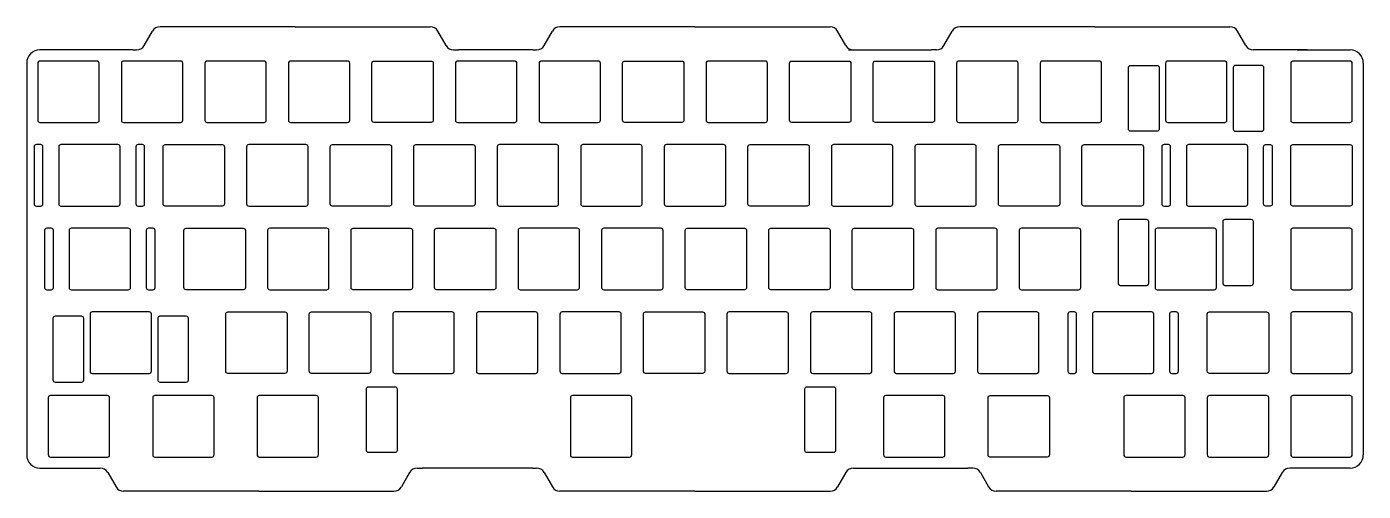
# Model space of a CAD drawing. Header units: millimetres. Extents: x 0 to 305, y -101 to 5.
import ezdxf

# ---------------------------------------------------------------- set-up
doc = ezdxf.new("R2010")
doc.units = ezdxf.units.MM
doc.layers.get('0').update_dxf_attribs({"linetype": 'CONTINUOUS'})

msp = doc.modelspace()

# ---------------------------------------------------------------- linework, layer by layer
for p, q in [((26.78, 1), (28.67, 4.27)), ((61.2, 5.28), (30.4, 5.28)), ((61.2, 5.28), (92, 5.28)), ((95.62, 1), (93.73, 4.27)), ((117.98, 1), (119.87, 4.27)), ((152.4, 5.28), (121.6, 5.28)), ((152.4, 5.28), (183.2, 5.28)), ((186.82, 1), (184.93, 4.27)), ((209.18, 1), (211.07, 4.27)), ((243.6, 5.28), (212.8, 5.28)), ((243.6, 5.28), (274.4, 5.28)), ((278.02, 1), (276.13, 4.27)), ((24.2, 0), (3, 0)), ((24.2, 0), (25.05, 0)), ((97.35, 0), (98.5, 0)), ((115.4, 0), (98.5, 0)), ((115.4, 0), (116.25, 0)), ((187.4, 0), (195.88, 0)), ((188.55, 0), (189.7, 0)), ((189.7, 0), (206.3, 0)), ((207.45, 0), (206.3, 0)), ((280.6, 0), (279.75, 0)), ((282.75, 0), (280.6, 0)), ((292, 0), (282.75, 0)), ((289.75, 0), (301.8, 0)), ((0, -3), (0, -92.25)), ((304.8, -3), (304.8, -92.25)), ((3, -95.25), (16.74, -95.25)), ((18.47, -96.25), (20.36, -99.53)), ((87.32, -96.25), (85.43, -99.53)), ((89.05, -95.25), (90.2, -95.25)), ((115.4, -95.25), (90.2, -95.25)), ((115.4, -95.25), (116.25, -95.25)), ((117.98, -96.25), (119.87, -99.53)), ((186.82, -96.25), (184.93, -99.53)), ((188.55, -95.25), (214.6, -95.25)), ((215.75, -95.25), (214.6, -95.25)), ((217.48, -96.25), (219.37, -99.53)), ((286.33, -96.25), (284.44, -99.53)), ((288.9, -95.25), (288.06, -95.25)), ((301.8, -95.25), (288.9, -95.25)), ((52.9, -100.53), (22.1, -100.53)), ((52.9, -100.53), (83.7, -100.53)), ((152.4, -100.53), (121.6, -100.53)), ((152.4, -100.53), (183.2, -100.53)), ((251.9, -100.53), (221.1, -100.53)), ((251.9, -100.53), (282.7, -100.53))]:
    msp.add_line(p, q)
for points in [[(16.52, -16.02), (16.52, -3.02, 0.414214), (16.02, -2.53), (3.02, -2.53, 0.414214), (2.52, -3.02), (2.52, -16.02, 0.414214), (3.02, -16.53), (16.02, -16.53, 0.414214)], [(35.08, -16.53, 0.414214), (35.58, -16.02), (35.58, -3.02, 0.414214), (35.08, -2.53), (22.07, -2.53, 0.414214), (21.58, -3.02), (21.58, -16.02, 0.414214), (22.07, -16.53)], [(54.62, -16.02), (54.62, -3.02, 0.414214), (54.13, -2.53), (41.12, -2.53, 0.414214), (40.62, -3.02), (40.62, -16.02, 0.414214), (41.12, -16.53), (54.13, -16.53, 0.414214)], [(73.17, -16.53, 0.414214), (73.67, -16.02), (73.67, -3.02, 0.414214), (73.17, -2.53), (60.17, -2.53, 0.414214), (59.68, -3.02), (59.68, -16.02, 0.414214), (60.17, -16.53)], [(79.22, -2.53), (92.22, -2.53, -0.414214), (92.72, -3.02), (92.72, -16.02, -0.414214), (92.22, -16.53), (79.22, -16.53, -0.414214), (78.72, -16.02), (78.72, -3.02, -0.414214)], [(97.78, -16.02, 0.414214), (98.28, -16.53), (111.28, -16.53, 0.414214), (111.78, -16.02), (111.78, -3.02, 0.414214), (111.28, -2.53), (98.28, -2.53, 0.414214), (97.78, -3.02)], [(116.83, -3.02), (116.83, -16.02, 0.414214), (117.33, -16.53), (130.32, -16.53, 0.414214), (130.82, -16.02), (130.82, -3.02, 0.414214), (130.32, -2.53), (117.33, -2.53, 0.414214)], [(149.38, -2.53, -0.414214), (149.88, -3.02), (149.88, -16.02, -0.414214), (149.38, -16.53), (136.38, -16.53, -0.414214), (135.88, -16.02), (135.88, -3.02, -0.414214), (136.38, -2.53)], [(154.93, -3.02), (154.93, -16.02, 0.414214), (155.43, -16.53), (168.43, -16.53, 0.414214), (168.93, -16.02), (168.93, -3.02, 0.414214), (168.43, -2.53), (155.43, -2.53, 0.414214)], [(173.98, -3.02, -0.414214), (174.48, -2.53), (187.47, -2.53, -0.414214), (187.97, -3.02), (187.97, -16.02, -0.414214), (187.47, -16.53), (174.48, -16.53, -0.414214), (173.98, -16.02)], [(193.53, -16.53, -0.414214), (193.03, -16.02), (193.03, -3.02, -0.414214), (193.53, -2.53), (206.53, -2.53, -0.414214), (207.03, -3.02), (207.03, -16.02, -0.414214), (206.53, -16.53)], [(212.57, -16.53), (225.58, -16.53, 0.414214), (226.08, -16.02), (226.08, -3.02, 0.414214), (225.58, -2.53), (212.57, -2.53, 0.414214), (212.07, -3.02), (212.07, -16.02, 0.414214)], [(245.12, -3.02, 0.414214), (244.63, -2.53), (231.62, -2.53, 0.414214), (231.12, -3.02), (231.12, -16.02, 0.414214), (231.62, -16.53), (244.63, -16.53, 0.414214), (245.12, -16.02)], [(260.2, -2.53, 0.414214), (259.7, -3.02), (259.7, -16.02, 0.414214), (260.2, -16.53), (273.2, -16.53, 0.414214), (273.7, -16.02), (273.7, -3.02, 0.414214), (273.2, -2.53)], [(288.27, -16.02, 0.414214), (288.77, -16.53), (301.77, -16.53, 0.414214), (302.27, -16.02), (302.27, -3.02, 0.414214), (301.77, -2.53), (288.77, -2.53, 0.414214), (288.27, -3.02)], [(258.26, -4.03), (258.26, -18.02, -0.414214), (257.76, -18.53), (251.76, -18.53, -0.414214), (251.26, -18.02), (251.26, -4.03, -0.414214), (251.76, -3.53), (257.76, -3.53, -0.414214)], [(281.64, -3.53), (275.64, -3.53, 0.414214), (275.14, -4.03), (275.14, -18.02, 0.414214), (275.64, -18.53), (281.64, -18.53, 0.414214), (282.14, -18.02), (282.14, -4.03, 0.414214)], [(3.69, -35.08), (3.69, -22.07, 0.414214), (3.19, -21.58), (2.19, -21.58, 0.414214), (1.69, -22.07), (1.69, -35.08, 0.414214), (2.19, -35.58), (3.19, -35.58, 0.414214)], [(21.29, -22.07, 0.414214), (20.79, -21.58), (7.79, -21.58, 0.414214), (7.29, -22.07), (7.29, -35.08, 0.414214), (7.79, -35.58), (20.79, -35.58, 0.414214), (21.29, -35.08)], [(26.39, -21.58), (25.39, -21.58, 0.414214), (24.89, -22.07), (24.89, -35.08, 0.414214), (25.39, -35.58), (26.39, -35.58, 0.414214), (26.89, -35.08), (26.89, -22.07, 0.414214)], [(45.1, -22.07), (45.1, -35.08, -0.414214), (44.6, -35.58), (31.6, -35.58, -0.414214), (31.1, -35.08), (31.1, -22.07, -0.414214), (31.6, -21.58), (44.6, -21.58, -0.414214)], [(50.65, -35.58), (63.65, -35.58, 0.414214), (64.15, -35.08), (64.15, -22.07, 0.414214), (63.65, -21.58), (50.65, -21.58, 0.414214), (50.15, -22.07), (50.15, -35.08, 0.414214)], [(69.2, -22.07, -0.414214), (69.7, -21.58), (82.7, -21.58, -0.414214), (83.2, -22.07), (83.2, -35.08, -0.414214), (82.7, -35.58), (69.7, -35.58, -0.414214), (69.2, -35.08)], [(88.75, -21.58), (101.75, -21.58, -0.414214), (102.25, -22.07), (102.25, -35.08, -0.414214), (101.75, -35.58), (88.75, -35.58, -0.414214), (88.25, -35.08), (88.25, -22.07, -0.414214)], [(107.8, -35.58), (120.8, -35.58, 0.414214), (121.3, -35.08), (121.3, -22.07, 0.414214), (120.8, -21.58), (107.8, -21.58, 0.414214), (107.3, -22.07), (107.3, -35.08, 0.414214)], [(139.85, -21.58), (126.85, -21.58, 0.414214), (126.35, -22.07), (126.35, -35.08, 0.414214), (126.85, -35.58), (139.85, -35.58, 0.414214), (140.35, -35.08), (140.35, -22.07, 0.414214)], [(145.9, -35.58), (158.9, -35.58, 0.414214), (159.4, -35.08), (159.4, -22.07, 0.414214), (158.9, -21.58), (145.9, -21.58, 0.414214), (145.4, -22.07), (145.4, -35.08, 0.414214)], [(178.45, -35.08, -0.414214), (177.95, -35.58), (164.95, -35.58, -0.414214), (164.45, -35.08), (164.45, -22.07, -0.414214), (164.95, -21.58), (177.95, -21.58, -0.414214), (178.45, -22.07)], [(183.5, -35.08, 0.414214), (184, -35.58), (197, -35.58, 0.414214), (197.5, -35.08), (197.5, -22.07, 0.414214), (197, -21.58), (184, -21.58, 0.414214), (183.5, -22.07)], [(202.55, -35.08, 0.414214), (203.05, -35.58), (216.05, -35.58, 0.414214), (216.55, -35.08), (216.55, -22.07, 0.414214), (216.05, -21.58), (203.05, -21.58, 0.414214), (202.55, -22.07)], [(235.6, -35.08, -0.414214), (235.1, -35.58), (222.1, -35.58, -0.414214), (221.6, -35.08), (221.6, -22.07, -0.414214), (222.1, -21.58), (235.1, -21.58, -0.414214), (235.6, -22.07)], [(240.65, -22.07, -0.414214), (241.15, -21.58), (254.15, -21.58, -0.414214), (254.65, -22.07), (254.65, -35.08, -0.414214), (254.15, -35.58), (241.15, -35.58, -0.414214), (240.65, -35.08)], [(260.36, -21.58), (259.36, -21.58, 0.414214), (258.86, -22.07), (258.86, -35.08, 0.414214), (259.36, -35.58), (260.36, -35.58, 0.414214), (260.86, -35.08), (260.86, -22.07, 0.414214)], [(264.96, -35.58), (277.96, -35.58, 0.414214), (278.46, -35.08), (278.46, -22.07, 0.414214), (277.96, -21.58), (264.96, -21.58, 0.414214), (264.46, -22.07), (264.46, -35.08, 0.414214)], [(284.06, -35.08, -0.414214), (283.56, -35.58), (282.56, -35.58, -0.414214), (282.06, -35.08), (282.06, -22.07, -0.414214), (282.56, -21.58), (283.56, -21.58, -0.414214), (284.06, -22.07)], [(288.27, -22.07, -0.414214), (288.77, -21.58), (301.77, -21.58, -0.414214), (302.27, -22.07), (302.27, -35.08, -0.414214), (301.77, -35.58), (288.77, -35.58, -0.414214), (288.27, -35.08)], [(249.38, -38.63, 0.414214), (248.88, -39.12), (248.88, -53.12, 0.414214), (249.38, -53.63), (255.38, -53.63, 0.414214), (255.88, -53.12), (255.88, -39.12, 0.414214), (255.38, -38.63)], [(279.26, -38.63), (273.26, -38.63, 0.414214), (272.76, -39.12), (272.76, -53.12, 0.414214), (273.26, -53.63), (279.26, -53.63, 0.414214), (279.76, -53.12), (279.76, -39.12, 0.414214)], [(6.07, -54.13), (6.07, -41.13, 0.414214), (5.57, -40.62), (4.57, -40.62, 0.414214), (4.07, -41.13), (4.07, -54.13, 0.414214), (4.57, -54.63), (5.57, -54.63, 0.414214)], [(23.17, -54.63, 0.414214), (23.67, -54.13), (23.67, -41.13, 0.414214), (23.17, -40.62), (10.17, -40.62, 0.414214), (9.67, -41.13), (9.67, -54.13, 0.414214), (10.17, -54.63)], [(28.77, -40.62), (27.77, -40.62, 0.414214), (27.27, -41.13), (27.27, -54.13, 0.414214), (27.77, -54.63), (28.77, -54.63, 0.414214), (29.27, -54.13), (29.27, -41.13, 0.414214)], [(35.86, -41.13, -0.414214), (36.36, -40.62), (49.36, -40.62, -0.414214), (49.86, -41.13), (49.86, -54.13, -0.414214), (49.36, -54.63), (36.36, -54.63, -0.414214), (35.86, -54.13)], [(54.91, -54.13, 0.414214), (55.41, -54.63), (68.41, -54.63, 0.414214), (68.91, -54.13), (68.91, -41.13, 0.414214), (68.41, -40.62), (55.41, -40.62, 0.414214), (54.91, -41.13)], [(87.46, -54.63), (74.46, -54.63, -0.414214), (73.96, -54.13), (73.96, -41.13, -0.414214), (74.46, -40.62), (87.46, -40.62, -0.414214), (87.96, -41.13), (87.96, -54.13, -0.414214)], [(93.01, -54.13), (93.01, -41.13, -0.414214), (93.51, -40.62), (106.51, -40.62, -0.414214), (107.01, -41.13), (107.01, -54.13, -0.414214), (106.51, -54.63), (93.51, -54.63, -0.414214)], [(112.56, -40.62, 0.414214), (112.06, -41.13), (112.06, -54.13, 0.414214), (112.56, -54.63), (125.56, -54.63, 0.414214), (126.06, -54.13), (126.06, -41.13, 0.414214), (125.56, -40.62)], [(131.11, -54.13, 0.414214), (131.61, -54.63), (144.61, -54.63, 0.414214), (145.11, -54.13), (145.11, -41.13, 0.414214), (144.61, -40.62), (131.61, -40.62, 0.414214), (131.11, -41.13)], [(164.16, -54.13, -0.414214), (163.66, -54.63), (150.66, -54.63, -0.414214), (150.16, -54.13), (150.16, -41.13, -0.414214), (150.66, -40.62), (163.66, -40.62, -0.414214), (164.16, -41.13)], [(182.71, -54.63), (169.71, -54.63, -0.414214), (169.21, -54.13), (169.21, -41.13, -0.414214), (169.71, -40.62), (182.71, -40.62, -0.414214), (183.21, -41.13), (183.21, -54.13, -0.414214)], [(188.26, -54.13), (188.26, -41.13, -0.414214), (188.76, -40.62), (201.76, -40.62, -0.414214), (202.26, -41.13), (202.26, -54.13, -0.414214), (201.76, -54.63), (188.76, -54.63, -0.414214)], [(220.81, -54.63, 0.414214), (221.31, -54.13), (221.31, -41.13, 0.414214), (220.81, -40.62), (207.81, -40.62, 0.414214), (207.31, -41.13), (207.31, -54.13, 0.414214), (207.81, -54.63)], [(239.86, -40.62), (226.86, -40.62, 0.414214), (226.36, -41.13), (226.36, -54.13, 0.414214), (226.86, -54.63), (239.86, -54.63, 0.414214), (240.36, -54.13), (240.36, -41.13, 0.414214)], [(271.32, -41.13, 0.414214), (270.82, -40.62), (257.82, -40.62, 0.414214), (257.32, -41.13), (257.32, -54.13, 0.414214), (257.82, -54.63), (270.82, -54.63, 0.414214), (271.32, -54.13)], [(288.77, -40.62, 0.414214), (288.27, -41.13), (288.27, -54.13, 0.414214), (288.77, -54.63), (301.77, -54.63, 0.414214), (302.27, -54.13), (302.27, -41.13, 0.414214), (301.77, -40.62)], [(12.49, -60.68), (6.49, -60.68, 0.414214), (5.99, -61.17), (5.99, -75.17, 0.414214), (6.49, -75.67), (12.49, -75.67, 0.414214), (12.99, -75.17), (12.99, -61.17, 0.414214)], [(28.43, -73.17), (28.43, -60.17, 0.414214), (27.93, -59.68), (14.93, -59.68, 0.414214), (14.43, -60.17), (14.43, -73.17, 0.414214), (14.93, -73.68), (27.93, -73.68, 0.414214)], [(36.87, -61.17, 0.414214), (36.37, -60.68), (30.37, -60.68, 0.414214), (29.87, -61.17), (29.87, -75.17, 0.414214), (30.37, -75.67), (36.37, -75.67, 0.414214), (36.87, -75.17)], [(59.39, -60.17), (59.39, -73.17, -0.414214), (58.89, -73.68), (45.89, -73.68, -0.414214), (45.39, -73.17), (45.39, -60.17, -0.414214), (45.89, -59.68), (58.89, -59.68, -0.414214)], [(64.94, -73.68, -0.414214), (64.44, -73.17), (64.44, -60.17, -0.414214), (64.94, -59.68), (77.94, -59.68, -0.414214), (78.44, -60.17), (78.44, -73.17, -0.414214), (77.94, -73.68)], [(96.99, -73.68, 0.414214), (97.49, -73.17), (97.49, -60.17, 0.414214), (96.99, -59.68), (83.99, -59.68, 0.414214), (83.49, -60.17), (83.49, -73.17, 0.414214), (83.99, -73.68)], [(116.04, -73.68, 0.414214), (116.54, -73.17), (116.54, -60.17, 0.414214), (116.04, -59.68), (103.04, -59.68, 0.414214), (102.54, -60.17), (102.54, -73.17, 0.414214), (103.04, -73.68)], [(135.09, -73.68, 0.414214), (135.59, -73.17), (135.59, -60.17, 0.414214), (135.09, -59.68), (122.09, -59.68, 0.414214), (121.59, -60.17), (121.59, -73.17, 0.414214), (122.09, -73.68)], [(140.64, -73.17), (140.64, -60.17, -0.414214), (141.14, -59.68), (154.14, -59.68, -0.414214), (154.64, -60.17), (154.64, -73.17, -0.414214), (154.14, -73.68), (141.14, -73.68, -0.414214)], [(173.19, -59.68), (160.19, -59.68, 0.414214), (159.69, -60.17), (159.69, -73.17, 0.414214), (160.19, -73.68), (173.19, -73.68, 0.414214), (173.69, -73.17), (173.69, -60.17, 0.414214)], [(179.24, -73.68), (192.24, -73.68, 0.414214), (192.74, -73.17), (192.74, -60.17, 0.414214), (192.24, -59.68), (179.24, -59.68, 0.414214), (178.74, -60.17), (178.74, -73.17, 0.414214)], [(211.29, -59.68), (198.29, -59.68, 0.414214), (197.79, -60.17), (197.79, -73.17, 0.414214), (198.29, -73.68), (211.29, -73.68, 0.414214), (211.79, -73.17), (211.79, -60.17, 0.414214)], [(216.84, -60.17), (216.84, -73.17, 0.414214), (217.34, -73.68), (230.34, -73.68, 0.414214), (230.84, -73.17), (230.84, -60.17, 0.414214), (230.34, -59.68), (217.34, -59.68, 0.414214)], [(238.93, -73.68, 0.414214), (239.43, -73.17), (239.43, -60.17, 0.414214), (238.93, -59.68), (237.93, -59.68, 0.414214), (237.43, -60.17), (237.43, -73.17, 0.414214), (237.93, -73.68)], [(243.53, -73.68), (256.53, -73.68, 0.414214), (257.03, -73.17), (257.03, -60.17, 0.414214), (256.53, -59.68), (243.53, -59.68, 0.414214), (243.03, -60.17), (243.03, -73.17, 0.414214)], [(261.13, -59.68, 0.414214), (260.63, -60.17), (260.63, -73.17, 0.414214), (261.13, -73.68), (262.13, -73.68, 0.414214), (262.63, -73.17), (262.63, -60.17, 0.414214), (262.13, -59.68)], [(269.23, -60.17, -0.414214), (269.73, -59.68), (282.73, -59.68, -0.414214), (283.23, -60.17), (283.23, -73.17, -0.414214), (282.73, -73.68), (269.73, -73.68, -0.414214), (269.23, -73.17)], [(288.27, -73.17, 0.414214), (288.77, -73.68), (301.77, -73.68, 0.414214), (302.27, -73.17), (302.27, -60.17, 0.414214), (301.77, -59.68), (288.77, -59.68, 0.414214), (288.27, -60.17)], [(18.41, -92.73, 0.414214), (18.91, -92.22), (18.91, -79.22, 0.414214), (18.41, -78.73), (5.41, -78.73, 0.414214), (4.91, -79.22), (4.91, -92.22, 0.414214), (5.41, -92.73)], [(42.72, -92.22), (42.72, -79.22, 0.414214), (42.22, -78.73), (29.22, -78.73, 0.414214), (28.72, -79.22), (28.72, -92.22, 0.414214), (29.22, -92.73), (42.22, -92.73, 0.414214)], [(66.03, -92.73, 0.414214), (66.53, -92.22), (66.53, -79.22, 0.414214), (66.03, -78.73), (53.03, -78.73, 0.414214), (52.53, -79.22), (52.53, -92.22, 0.414214), (53.03, -92.73)], [(77.97, -76.72), (83.97, -76.72, -0.414214), (84.47, -77.22), (84.47, -91.23, -0.414214), (83.97, -91.73), (77.97, -91.73, -0.414214), (77.47, -91.23), (77.47, -77.22, -0.414214)], [(137.97, -92.22), (137.97, -79.22, 0.414214), (137.47, -78.73), (124.47, -78.73, 0.414214), (123.97, -79.22), (123.97, -92.22, 0.414214), (124.47, -92.73), (137.47, -92.73, 0.414214)], [(184.47, -77.22), (184.47, -91.23, -0.414214), (183.97, -91.73), (177.97, -91.73, -0.414214), (177.47, -91.23), (177.47, -77.22, -0.414214), (177.97, -76.72), (183.97, -76.72, -0.414214)], [(209.41, -79.22, 0.414214), (208.91, -78.73), (195.91, -78.73, 0.414214), (195.41, -79.22), (195.41, -92.22, 0.414214), (195.91, -92.73), (208.91, -92.73, 0.414214), (209.41, -92.22)], [(219.72, -78.73), (232.72, -78.73, -0.414214), (233.22, -79.22), (233.22, -92.22, -0.414214), (232.72, -92.73), (219.72, -92.73, -0.414214), (219.22, -92.22), (219.22, -79.22, -0.414214)], [(264.18, -92.22), (264.18, -79.22, 0.414214), (263.68, -78.73), (250.68, -78.73, 0.414214), (250.18, -79.22), (250.18, -92.22, 0.414214), (250.68, -92.73), (263.68, -92.73, 0.414214)], [(269.23, -79.22), (269.23, -92.22, 0.414214), (269.73, -92.73), (282.73, -92.73, 0.414214), (283.23, -92.22), (283.23, -79.22, 0.414214), (282.73, -78.73), (269.73, -78.73, 0.414214)], [(288.27, -79.22), (288.27, -92.22, 0.414214), (288.77, -92.73), (301.77, -92.73, 0.414214), (302.27, -92.22), (302.27, -79.22, 0.414214), (301.77, -78.73), (288.77, -78.73, 0.414214)]]:
    msp.add_lwpolyline(points, format="xyb", close=True)
for centre, radius, start, end in [((30.4, 3.28), 2, 90, 150), ((92, 3.28), 2, 30, 90), ((121.6, 3.28), 2, 90, 150), ((183.2, 3.28), 2, 30, 90), ((212.8, 3.28), 2, 90, 150), ((274.4, 3.28), 2, 30, 90), ((3, -3), 3, 90, 180), ((25.05, 2), 2, 270, 330), ((97.35, 2), 2, 210, 270), ((116.25, 2), 2, 270, 330), ((188.55, 2), 2, 210, 270), ((207.45, 2), 2, 270, 330), ((279.75, 2), 2, 210, 270), ((301.8, -3), 3, 0, 90), ((3, -92.25), 3, 180, 270), ((301.8, -92.25), 3, 270, 360), ((16.74, -97.25), 2, 30, 90), ((89.05, -97.25), 2, 90, 150), ((116.25, -97.25), 2, 30, 90), ((188.55, -97.25), 2, 90, 150), ((215.75, -97.25), 2, 30, 90), ((288.06, -97.25), 2, 90, 150), ((22.1, -98.53), 2, 210, 270), ((83.7, -98.53), 2, 270, 330), ((121.6, -98.53), 2, 210, 270), ((183.2, -98.53), 2, 270, 330), ((221.1, -98.53), 2, 210, 270), ((282.7, -98.53), 2, 270, 330)]:
    msp.add_arc(centre, radius, start, end)

doc.saveas('drawing.dxf')
